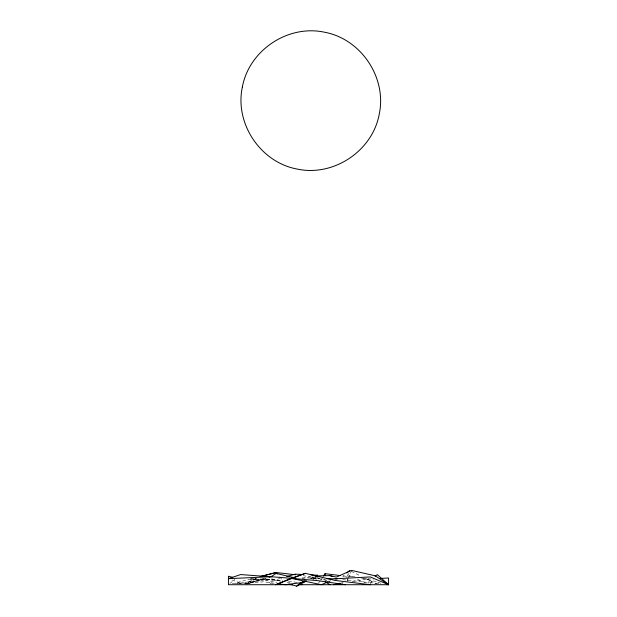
<?xml version="1.0" encoding="UTF-8"?>
<svg xmlns="http://www.w3.org/2000/svg" width="617" height="617" viewBox="0 0 617 617"><rect width="100%" height="100%" fill="white"/><g stroke="black" fill="none" stroke-linecap="round" stroke-linejoin="round"><path stroke-width="0.46" stroke-dasharray="3.08 2.31" d="M347.186 580.636L348.96 573.262M351.397 570.363L348.482 578.245M346.507 577.581L348.235 573.648M346.962 581.561L348.104 579.07M368.079 583.196L369.699 580.15L371.226 579.054M370.285 583.913L373.223 579.039M318.526 583.142L320.154 580.774M320.701 579.988L321.789 578.407M313.02 579.162L314.763 578.653L316.367 576.594M342.782 576.679L344.147 575.445M229.879 583.528L234.915 579.34M310.791 578.723L314.115 576.972M255.7 578.522L247.479 582.679L237.005 583.805M256.664 578.384L247.479 582.679L256.919 578.453M310.436 578.384L313.937 576.802M329.092 581.384L330.805 580.643M247.564 583.751L261.832 578.584M245.797 584.415L263.883 578.345M247.594 583.89L268.349 577.551M250.271 579.078L274.766 580.011L280.319 578.414M232.169 583.767L252.677 578.491M341.363 582.918L343.229 582.463M312.75 579.162L317.439 578.168L330.056 581.445M245.25 583.759L267.67 579.147L282.817 580.782M302.16 578.407L312.966 576.293M352.153 581.538L366.159 579.147L380.157 582.633M234.977 583.79L267.67 579.147L250.533 579.078M238.941 583.852L263.767 581.792L274.92 583.32M370.956 578.931L363.482 578.491M251.034 578.499L253.826 578.484M311.215 578.522L322.676 578.653M302.16 577.913L317.439 578.168L303.194 575.653M280.388 580.983L274.766 580.011L262.071 579.51L277.033 582.379M288.501 581.399L297.016 582.317M342.736 579.641L380.928 583.875M342.859 575.9L350.363 576.841M286.951 582.124L291.64 582.934M355.091 576.957L349.615 575.761L352.253 576.926M361.485 578.353L369.699 580.15M274.766 580.011L280.241 581.546M231.899 579.926L242.288 583.767M314.763 578.653L316.475 579.324M357.513 579.263L366.29 583.165M351.312 571.334L360.583 575.939M365.642 578.445L376.594 583.883M316.39 576.864L322.059 580.096M324.018 579.024L327.303 580.921M264.932 578.599L271.372 584.106M279.709 576.818L282.802 580.412M378.028 581.978L378.198 583.805M271.95 577.674L272.082 584.723"/><path stroke-width="0.93" d="M323.424 576.039L325.051 573.671L340.052 575.553M346.885 572.969L349.623 570.494M291.201 584.615L296.677 586.15L300.803 582.718L305.184 580.751M375.043 576.301L377.334 574.651L388.563 584.723L388.563 578.006L380.219 578.445M296.677 586.15L306.641 580.906M315.781 576.093L317.439 575.221L310.929 574.913M342.366 583.929L340.839 584.723L339.944 583.196M315.688 576.016L317.439 575.221M328.229 581.754L321.364 584.723L291.155 578.291L275.629 584.723L305.361 573.347L335.093 580.435L370.293 584.723M345.497 584.723L318.125 580.72L291.155 578.291L305.361 573.347M269.251 577.273L271.056 576.725L276.108 573.409L294.787 577.828M306.04 581.199L300.803 582.718L285.147 584.723L277.712 583.705M286.797 576.548L295.134 574.149L303.495 574.55M260.135 576.579L275.992 572.507L295.69 574.782M333.882 584.723L339.489 583.366M286.519 584.723L289.327 584.129M326.501 578.692L335.093 578.792L370.293 576.934L388.563 584.723L298.15 584.723M314.763 575.939L329.902 575.607L336.381 577.08L351.397 570.363L375.175 575.792L388.563 584.723L386.651 584.507M292.419 584.723L228.437 584.723L228.437 576.224L232.756 577.396M291.155 578.291L293.067 578.314M268.349 576.563L262.071 576.147L275.992 572.507L277.226 573.949M268.171 576.602L240.676 574.558L228.437 578.653L271.056 576.725L295.674 578.638L292.82 578.445M335.093 578.792L337.005 579.008M299.137 584.237L301.944 584.723M329.902 575.607L332.594 576.548M325.298 581.947L330.157 584.723M325.051 573.671L325.321 575.507M242.358 87.012C234.529 123.508 260.474 162.333 297.186 169.066C333.674 176.894 372.498 150.949 379.231 114.245C387.06 77.75 361.115 38.925 324.411 32.192C287.923 24.364 249.091 50.309 242.358 87.012"/></g></svg>
